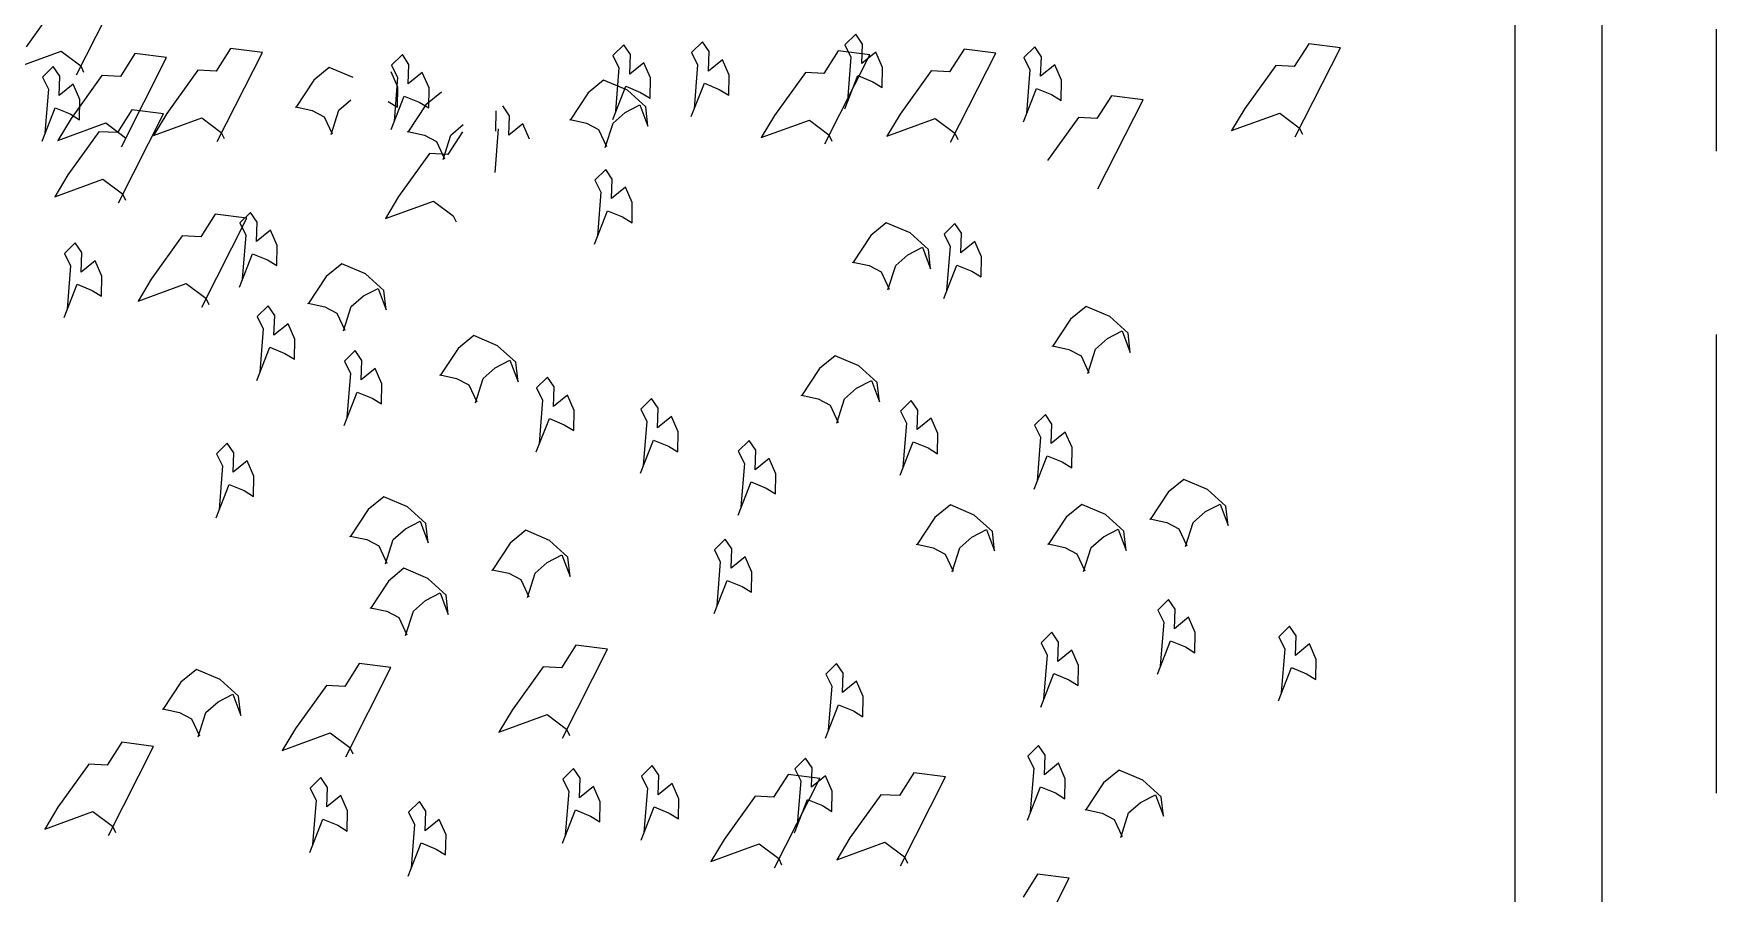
# Model space of a CAD drawing. Header units: millimetres. Extents: x 318905 to 439572, y -5133 to 105868.
# Drawn here: x 438276 to 439247, y 663 to 1159 of the extents above; entities that cross this region are included whole.
import ezdxf

# ---------------------------------------------------------------- set-up
doc = ezdxf.new("R2010")
doc.units = ezdxf.units.MM
doc.header["$MEASUREMENT"] = 0
doc.linetypes.add('Tiretet', pattern=[546.805537, 264.583325, -105.833328, 70.555556, -105.833328])
doc.layers.add('2D -  Dessin général_Stylo_No__1', color=7, linetype='Continuous', lineweight=5)
doc.layers.add('2D -  Dessin général_Stylo_No__141', color=1, linetype='Continuous', lineweight=25)
doc.layers.add('INTI_Agencement_Stylo_No__82', color=7, linetype='Continuous', lineweight=13, true_color=0xaaaaaa)

# ---------------------------------------------------------------- blocks, each defined once
blk = doc.blocks.new('haie[5]', base_point=(438117.27, -361.73))
at = {"layer": 'INTI_Agencement_Stylo_No__82', "linetype": 'Continuous'}
for p, q in [((438300.74, 1135.11), (438326.77, 1186.46)), ((438289.47, 1176.25), (438271.62, 1151.4)), ((438750.44, 1158.54), (438744.19, 1152.43)), ((438754.27, 1152.9), (438750.44, 1158.54)), ((438263.98, 1138.69), (438291.77, 1148.83)), ((438291.77, 1148.83), (438303.08, 1140.33)), ((438334.37, 1147.38), (438326, 1134.23)), ((438352.67, 1145.08), (438334.37, 1147.38)), ((438389.6, 1150.36), (438381.26, 1137.22)), ((438381.88, 1096.62), (438407.92, 1148.06)), ((438407.92, 1148.06), (438389.6, 1150.36)), ((438488.73, 1146.81), (438482.49, 1140.64)), ((438492.54, 1141.17), (438488.73, 1146.81)), ((438616.51, 1152.49), (438610.26, 1146.34)), ((438610.26, 1146.34), (438613.71, 1139.26)), ((438620.31, 1146.83), (438616.51, 1152.49)), ((438619.93, 1135.58), (438620.31, 1146.83)), ((438661.91, 1154.15), (438655.68, 1148)), ((438655.68, 1148), (438659.12, 1140.95)), ((438665.73, 1148.54), (438661.91, 1154.15)), ((438665.34, 1137.25), (438665.73, 1148.54)), ((438740.31, 1148.99), (438731.94, 1135.89)), ((438732.58, 1095.28), (438758.6, 1146.66)), ((438758.6, 1146.66), (438740.31, 1148.99)), ((438744.19, 1152.43), (438747.65, 1145.33)), ((438753.86, 1141.65), (438754.27, 1152.9)), ((438761.97, 1148.24), (438753.86, 1141.65)), ((438765.81, 1139.41), (438761.97, 1148.24)), ((438812.92, 1149.94), (438804.55, 1136.81)), ((438805.17, 1096.25), (438831.21, 1147.6)), ((438831.21, 1147.6), (438812.92, 1149.94)), ((438853.68, 1151.23), (438847.42, 1145.08)), ((438857.51, 1145.59), (438853.68, 1151.23)), ((439011.8, 1153.1), (439003.44, 1139.95)), ((439004.04, 1099.39), (439030.09, 1150.72)), ((439030.09, 1150.72), (439011.8, 1153.1)), ((438287.21, 1140.02), (438280.99, 1133.89)), ((438291.04, 1134.41), (438287.21, 1140.02)), ((438303.08, 1140.33), (438304.8, 1136.75)), ((438326.63, 1093.64), (438352.67, 1145.08)), ((438370.61, 1137.76), (438352.75, 1112.92)), ((438381.26, 1137.22), (438370.61, 1137.76)), ((438446.58, 1139.39), (438437.58, 1132.06)), ((438460.27, 1133.59), (438446.58, 1139.39)), ((438486.11, 1128.07), (438482.27, 1136.93)), ((438482.49, 1140.64), (438485.94, 1133.58)), ((438492.14, 1129.9), (438492.54, 1141.17)), ((438500.25, 1136.53), (438492.14, 1129.9)), ((438504.12, 1127.66), (438500.25, 1136.53)), ((438613.71, 1139.26), (438611.7, 1114.14)), ((438628.04, 1142.16), (438619.93, 1135.58)), ((438631.9, 1133.33), (438628.04, 1142.16)), ((438659.12, 1140.95), (438657.1, 1115.81)), ((438673.42, 1143.83), (438665.34, 1137.25)), ((438677.29, 1134.96), (438673.42, 1143.83)), ((438721.32, 1136.44), (438703.45, 1111.59)), ((438731.94, 1135.89), (438721.32, 1136.44)), ((438747.65, 1145.33), (438745.64, 1120.21)), ((438765.62, 1127.76), (438765.81, 1139.41)), ((438793.9, 1137.37), (438776.05, 1112.53)), ((438804.55, 1136.81), (438793.9, 1137.37)), ((438847.42, 1145.08), (438850.9, 1138)), ((438850.9, 1138), (438848.85, 1112.86)), ((438857.11, 1134.34), (438857.51, 1145.59)), ((438865.21, 1140.95), (438857.11, 1134.34)), ((438869.05, 1132.05), (438865.21, 1140.95)), ((438992.8, 1140.52), (438974.92, 1115.68)), ((439003.44, 1139.95), (438992.8, 1140.52)), ((438280.99, 1133.89), (438284.44, 1126.81)), ((438284.44, 1126.81), (438282.42, 1101.69)), ((438290.64, 1123.15), (438291.04, 1134.41)), ((438298.76, 1129.72), (438290.64, 1123.15)), ((438315.37, 1134.78), (438297.51, 1109.94)), ((438302.6, 1120.87), (438298.76, 1129.72)), ((438326, 1134.23), (438315.37, 1134.78)), ((438437.58, 1132.06), (438427.19, 1116.28)), ((438485.94, 1133.58), (438483.93, 1108.49)), ((438485.91, 1116.45), (438486.11, 1128.07)), ((438503.92, 1116.04), (438504.12, 1127.66)), ((438604.9, 1132.05), (438595.89, 1124.73)), ((438618.58, 1126.21), (438604.9, 1132.05)), ((438610.11, 1109.31), (438617.62, 1128.55)), ((438617.62, 1128.55), (438626.24, 1125.05)), ((438631.69, 1121.69), (438631.9, 1133.33)), ((438655.5, 1111.02), (438663.05, 1130.28)), ((438663.05, 1130.28), (438671.65, 1126.72)), ((438671.65, 1126.72), (438677.1, 1123.36)), ((438677.1, 1123.36), (438677.29, 1134.96)), ((438744.01, 1115.46), (438751.56, 1134.69)), ((438751.56, 1134.69), (438760.18, 1131.14)), ((438760.18, 1131.14), (438765.62, 1127.76)), ((438847.26, 1108.07), (438854.77, 1127.33)), ((438854.77, 1127.33), (438863.42, 1123.77)), ((438868.86, 1120.41), (438869.05, 1132.05)), ((438302.42, 1109.24), (438302.6, 1120.87)), ((438452, 1114.67), (438458.97, 1120.81)), ((438480.46, 1119.79), (438485.91, 1116.45)), ((438482.34, 1103.66), (438489.85, 1122.92)), ((438489.85, 1122.92), (438498.48, 1119.39)), ((438502.34, 1117.8), (438491.97, 1101.99)), ((438498.48, 1119.39), (438503.92, 1116.04)), ((438511.35, 1125.11), (438502.34, 1117.8)), ((438550.63, 1111.57), (438546.81, 1117.17)), ((438595.89, 1124.73), (438585.5, 1108.94)), ((438617.3, 1113.48), (438625.78, 1117.89)), ((438629.17, 1116.61), (438618.58, 1126.21)), ((438625.78, 1117.89), (438630.46, 1105.44)), ((438626.24, 1125.05), (438631.69, 1121.69)), ((438863.42, 1123.77), (438868.86, 1120.41)), ((438897.91, 1123.08), (438889.55, 1109.95)), ((438890.18, 1069.34), (438916.2, 1120.74)), ((438916.2, 1120.74), (438897.91, 1123.08)), ((438280.81, 1096.93), (438288.35, 1116.17)), ((438288.35, 1116.17), (438296.98, 1112.62)), ((438297.51, 1109.94), (438289.88, 1097.23)), ((438289.88, 1097.23), (438317.66, 1107.36)), ((438296.98, 1112.62), (438302.42, 1109.24)), ((438317.66, 1107.36), (438328.97, 1098.88)), ((438332.6, 1114.95), (438324.24, 1101.81)), ((438324.87, 1061.22), (438350.93, 1112.61)), ((438350.93, 1112.61), (438332.6, 1114.95)), ((438352.75, 1112.92), (438345.12, 1100.21)), ((438345.12, 1100.21), (438372.92, 1110.34)), ((438372.92, 1110.34), (438384.2, 1101.85)), ((438427.19, 1116.28), (438427.18, 1116.7)), ((438427.18, 1116.7), (438436.72, 1114.57)), ((438436.72, 1114.57), (438443.67, 1110.95)), ((438443.67, 1110.95), (438448.27, 1101.03)), ((438447.56, 1100.67), (438452, 1114.67)), ((438542.71, 1102.62), (438542.91, 1114.28)), ((438550.24, 1100.31), (438550.63, 1111.57)), ((438585.5, 1108.94), (438585.49, 1109.32)), ((438585.49, 1109.32), (438595.04, 1107.24)), ((438595.04, 1107.24), (438601.98, 1103.61)), ((438605.87, 1093.28), (438610.32, 1107.31)), ((438610.32, 1107.31), (438617.3, 1113.48)), ((438630.46, 1105.44), (438629.17, 1116.61)), ((438703.45, 1111.59), (438695.83, 1098.89)), ((438695.83, 1098.89), (438723.62, 1109)), ((438723.62, 1109), (438734.91, 1100.5)), ((438776.05, 1112.53), (438768.43, 1099.81)), ((438768.43, 1099.81), (438796.21, 1109.95)), ((438796.21, 1109.95), (438807.51, 1101.45)), ((438878.92, 1110.5), (438861.06, 1085.64)), ((438889.55, 1109.95), (438878.92, 1110.5)), ((438974.92, 1115.68), (438967.3, 1102.93)), ((438967.3, 1102.93), (438995.08, 1113.11)), ((438995.08, 1113.11), (439006.4, 1104.56)), ((438313.61, 1102.34), (438295.75, 1077.52)), ((438324.24, 1101.81), (438313.61, 1102.34)), ((438384.2, 1101.85), (438385.94, 1098.33)), ((438491.97, 1101.99), (438491.96, 1102.38)), ((438491.96, 1102.38), (438501.5, 1100.33)), ((438501.5, 1100.33), (438508.46, 1096.68)), ((438512.32, 1086.37), (438516.77, 1100.39)), ((438523.44, 1102.32), (438515.07, 1089.21)), ((438516.77, 1100.39), (438523.75, 1106.55)), ((438544.04, 1103.96), (438542.01, 1078.83)), ((438558.34, 1106.88), (438550.24, 1100.31)), ((438562.2, 1098), (438558.34, 1106.88)), ((438601.98, 1103.61), (438606.59, 1093.7)), ((438734.91, 1100.5), (438736.64, 1096.95)), ((438807.51, 1101.45), (438809.25, 1097.9)), ((439006.4, 1104.56), (439008.14, 1100.99)), ((438504.44, 1089.74), (438486.59, 1064.88)), ((438515.07, 1089.21), (438504.44, 1089.74)), ((438508.46, 1096.68), (438513.06, 1086.75)), ((438606.07, 1080.58), (438599.83, 1074.43)), ((438609.89, 1074.97), (438606.07, 1080.58)), ((438295.75, 1077.52), (438288.13, 1064.79)), ((438288.13, 1064.79), (438315.92, 1074.93)), ((438315.92, 1074.93), (438327.21, 1066.45)), ((438599.83, 1074.43), (438603.29, 1067.37)), ((438609.49, 1063.72), (438609.89, 1074.97)), ((438617.59, 1070.31), (438609.49, 1063.72)), ((438621.45, 1061.41), (438617.59, 1070.31)), ((438327.21, 1066.45), (438328.95, 1062.88)), ((438486.59, 1064.88), (438478.94, 1052.19)), ((438478.94, 1052.19), (438506.73, 1062.31)), ((438506.73, 1062.31), (438518.03, 1053.82)), ((438603.29, 1067.37), (438601.27, 1042.23)), ((438621.27, 1049.78), (438621.45, 1061.41)), ((438380.7, 1054.76), (438372.34, 1041.61)), ((438372.95, 1001), (438399, 1052.4)), ((438399, 1052.4), (438380.7, 1054.76)), ((438401.13, 1055.77), (438394.88, 1049.64)), ((438394.88, 1049.64), (438398.35, 1042.56)), ((438404.97, 1050.13), (438401.13, 1055.77)), ((438404.57, 1038.9), (438404.97, 1050.13)), ((438518.03, 1053.82), (438519.76, 1050.25)), ((438599.64, 1037.47), (438607.19, 1056.71)), ((438607.19, 1056.71), (438615.8, 1053.14)), ((438615.8, 1053.14), (438621.27, 1049.78)), ((438768.02, 1049.81), (438759.02, 1042.47)), ((438781.72, 1044.01), (438768.02, 1049.81)), ((438807.63, 1049.27), (438801.4, 1043.14)), ((438811.47, 1043.67), (438807.63, 1049.27)), ((438361.71, 1042.16), (438343.85, 1017.3)), ((438372.34, 1041.61), (438361.71, 1042.16)), ((438398.35, 1042.56), (438396.31, 1017.44)), ((438412.66, 1045.49), (438404.57, 1038.9)), ((438416.51, 1036.63), (438412.66, 1045.49)), ((438759.02, 1042.47), (438748.64, 1026.7)), ((438792.3, 1034.4), (438781.72, 1044.01)), ((438801.4, 1043.14), (438804.87, 1036.1)), ((438811.08, 1032.4), (438811.47, 1043.67)), ((438299.99, 1038.17), (438293.76, 1032.02)), ((438293.76, 1032.02), (438297.2, 1024.96)), ((438303.81, 1032.53), (438299.99, 1038.17)), ((438303.43, 1021.24), (438303.81, 1032.53)), ((438394.71, 1012.63), (438402.24, 1031.92)), ((438402.24, 1031.92), (438410.88, 1028.37)), ((438416.32, 1025.01), (438416.51, 1036.63)), ((438773.44, 1025.09), (438780.44, 1031.23)), ((438780.44, 1031.23), (438788.93, 1035.67)), ((438788.93, 1035.67), (438793.61, 1023.24)), ((438793.61, 1023.24), (438792.3, 1034.4)), ((438804.87, 1036.1), (438802.83, 1010.94)), ((438819.17, 1038.97), (438811.08, 1032.4)), ((438823.05, 1030.09), (438819.17, 1038.97)), ((438822.84, 1018.49), (438823.05, 1030.09)), ((438297.2, 1024.96), (438295.19, 999.82)), ((438311.52, 1027.86), (438303.43, 1021.24)), ((438315.37, 1018.99), (438311.52, 1027.86)), ((438410.88, 1028.37), (438416.32, 1025.01)), ((438453.82, 1026.1), (438444.83, 1018.76)), ((438467.52, 1020.23), (438453.82, 1026.1)), ((438478.08, 1010.66), (438467.52, 1020.23)), ((438748.64, 1026.7), (438748.64, 1027.11)), ((438748.64, 1027.11), (438758.19, 1025.01)), ((438758.19, 1025.01), (438765.13, 1021.36)), ((438765.13, 1021.36), (438769.73, 1011.48)), ((438769, 1011.06), (438773.44, 1025.09)), ((438801.24, 1006.14), (438808.76, 1025.39)), ((438808.76, 1025.39), (438817.41, 1021.84)), ((438817.41, 1021.84), (438822.84, 1018.49)), ((438293.58, 995.04), (438301.1, 1014.27)), ((438301.1, 1014.27), (438309.73, 1010.73)), ((438309.73, 1010.73), (438315.16, 1007.4)), ((438315.16, 1007.4), (438315.37, 1018.99)), ((438343.85, 1017.3), (438336.2, 1004.61)), ((438336.2, 1004.61), (438364, 1014.71)), ((438364, 1014.71), (438375.3, 1006.25)), ((438444.83, 1018.76), (438434.42, 1002.97)), ((438466.23, 1007.51), (438474.72, 1011.92)), ((438474.72, 1011.92), (438479.39, 999.48)), ((438479.39, 999.48), (438478.08, 1010.66)), ((438375.3, 1006.25), (438377.03, 1002.68)), ((438411.22, 1001.79), (438404.99, 995.64)), ((438415.05, 996.15), (438411.22, 1001.79)), ((438434.42, 1002.97), (438434.42, 1003.38)), ((438434.42, 1003.38), (438443.96, 1001.28)), ((438443.96, 1001.28), (438450.92, 997.63)), ((438454.8, 987.37), (438459.23, 1001.37)), ((438459.23, 1001.37), (438466.23, 1007.51)), ((438883.29, 1001.51), (438874.28, 994.16)), ((438897, 995.68), (438883.29, 1001.51)), ((438404.99, 995.64), (438408.45, 988.58)), ((438414.65, 984.88), (438415.05, 996.15)), ((438422.75, 991.47), (438414.65, 984.88)), ((438426.59, 982.64), (438422.75, 991.47)), ((438450.92, 997.63), (438455.53, 987.7)), ((438874.28, 994.16), (438863.89, 978.37)), ((438907.55, 986.09), (438897, 995.68)), ((438408.45, 988.58), (438406.42, 963.47)), ((438426.43, 971.02), (438426.59, 982.64)), ((438529.91, 984.62), (438520.89, 977.29)), ((438543.6, 978.77), (438529.91, 984.62)), ((438888.7, 976.79), (438895.7, 982.93)), ((438895.7, 982.93), (438904.16, 987.32)), ((438904.16, 987.32), (438908.86, 974.93)), ((438908.86, 974.93), (438907.55, 986.09)), ((438404.81, 958.66), (438412.33, 977.94)), ((438412.33, 977.94), (438420.97, 974.37)), ((438420.97, 974.37), (438426.43, 971.02)), ((438461.53, 975.95), (438455.3, 969.82)), ((438465.37, 970.31), (438461.53, 975.95)), ((438520.89, 977.29), (438510.52, 961.53)), ((438554.18, 969.22), (438543.6, 978.77)), ((438738.49, 972.9), (438729.48, 965.56)), ((438752.2, 967.12), (438738.49, 972.9)), ((438863.89, 978.37), (438863.88, 978.78)), ((438863.88, 978.78), (438873.44, 976.69)), ((438873.44, 976.69), (438880.4, 973.03)), ((438880.4, 973.03), (438885, 963.15)), ((438884.25, 962.77), (438888.7, 976.79)), ((438455.3, 969.82), (438458.77, 962.73)), ((438458.77, 962.73), (438456.74, 937.62)), ((438464.97, 959.07), (438465.37, 970.31)), ((438473.07, 965.67), (438464.97, 959.07)), ((438476.93, 956.79), (438473.07, 965.67)), ((438510.52, 961.53), (438510.51, 961.91)), ((438510.51, 961.91), (438520.06, 959.82)), ((438535.31, 959.88), (438542.31, 966.08)), ((438542.31, 966.08), (438550.79, 970.48)), ((438550.79, 970.48), (438555.49, 958.04)), ((438555.49, 958.04), (438554.18, 969.22)), ((438729.48, 965.56), (438719.1, 949.79)), ((438762.75, 957.51), (438752.2, 967.12)), ((438455.14, 932.79), (438462.65, 952.08)), ((438462.65, 952.08), (438471.3, 948.51)), ((438476.74, 945.17), (438476.93, 956.79)), ((438520.06, 959.82), (438527, 956.21)), ((438527, 956.21), (438531.62, 946.32)), ((438530.86, 945.9), (438535.31, 959.88)), ((438572.45, 960.61), (438566.21, 954.46)), ((438566.21, 954.46), (438569.69, 947.42)), ((438576.28, 955), (438572.45, 960.61)), ((438575.89, 943.77), (438576.28, 955)), ((438743.91, 948.18), (438750.9, 954.35)), ((438750.9, 954.35), (438759.4, 958.72)), ((438759.4, 958.72), (438764.07, 946.33)), ((438764.07, 946.33), (438762.75, 957.51)), ((438471.3, 948.51), (438476.74, 945.17)), ((438569.69, 947.42), (438567.66, 922.3)), ((438583.99, 950.33), (438575.89, 943.77)), ((438587.83, 941.48), (438583.99, 950.33)), ((438632.58, 948.28), (438626.33, 942.18)), ((438626.33, 942.18), (438629.81, 935.05)), ((438636.41, 942.67), (438632.58, 948.28)), ((438636.01, 931.38), (438636.41, 942.67)), ((438719.1, 949.79), (438719.09, 950.2)), ((438719.09, 950.2), (438728.62, 948.11)), ((438728.62, 948.11), (438735.6, 944.49)), ((438735.6, 944.49), (438740.2, 934.56)), ((438739.46, 934.17), (438743.91, 948.18)), ((438782.46, 947.25), (438776.23, 941.12)), ((438786.28, 941.65), (438782.46, 947.25)), ((438566.04, 917.48), (438573.59, 936.75)), ((438573.59, 936.75), (438582.21, 933.19)), ((438582.21, 933.19), (438587.65, 929.85)), ((438587.65, 929.85), (438587.83, 941.48)), ((438629.81, 935.05), (438627.77, 909.93)), ((438644.1, 937.98), (438636.01, 931.38)), ((438647.97, 929.11), (438644.1, 937.98)), ((438776.23, 941.12), (438779.67, 934.03)), ((438779.67, 934.03), (438777.66, 908.94)), ((438785.88, 930.36), (438786.28, 941.65)), ((438793.99, 936.96), (438785.88, 930.36)), ((438797.84, 928.11), (438793.99, 936.96)), ((438859.83, 939.16), (438853.59, 933.01)), ((438853.59, 933.01), (438857.05, 925.97)), ((438863.65, 933.54), (438859.83, 939.16)), ((438863.25, 922.27), (438863.65, 933.54)), ((438387.71, 922.61), (438381.47, 916.46)), ((438391.55, 916.97), (438387.71, 922.61)), ((438626.19, 905.15), (438633.69, 924.38)), ((438633.69, 924.38), (438642.31, 920.84)), ((438647.77, 917.48), (438647.97, 929.11)), ((438688.89, 924.06), (438682.63, 917.91)), ((438692.71, 918.45), (438688.89, 924.06)), ((438776.05, 904.13), (438783.58, 923.35)), ((438783.58, 923.35), (438792.2, 919.83)), ((438797.65, 916.49), (438797.84, 928.11)), ((438857.05, 925.97), (438855.02, 900.81)), ((438871.35, 928.86), (438863.25, 922.27)), ((438875.23, 919.97), (438871.35, 928.86)), ((438381.47, 916.46), (438384.93, 909.4)), ((438391.15, 905.74), (438391.55, 916.97)), ((438642.31, 920.84), (438647.77, 917.48)), ((438682.63, 917.91), (438686.11, 910.83)), ((438692.3, 907.18), (438692.71, 918.45)), ((438700.42, 913.76), (438692.3, 907.18)), ((438704.26, 904.88), (438700.42, 913.76)), ((438792.2, 919.83), (438797.65, 916.49)), ((438853.44, 896.02), (438860.94, 915.26)), ((438860.94, 915.26), (438869.57, 911.71)), ((438875.03, 908.4), (438875.23, 919.97)), ((438384.93, 909.4), (438382.91, 884.3)), ((438399.24, 912.33), (438391.15, 905.74)), ((438403.08, 903.43), (438399.24, 912.33)), ((438402.89, 891.85), (438403.08, 903.43)), ((438686.11, 910.83), (438684.08, 885.73)), ((438704.07, 893.27), (438704.26, 904.88)), ((438869.57, 911.71), (438875.03, 908.4)), ((438381.29, 879.48), (438388.82, 898.71)), ((438388.82, 898.71), (438397.46, 895.18)), ((438397.46, 895.18), (438402.89, 891.85)), ((438682.48, 880.93), (438689.99, 900.19)), ((438689.99, 900.19), (438698.61, 896.62)), ((438698.61, 896.62), (438704.07, 893.27)), ((438930.74, 894.25), (438920.36, 878.5)), ((438939.74, 901.57), (438930.74, 894.25)), ((438953.45, 895.77), (438939.74, 901.57)), ((438964.02, 886.17), (438953.45, 895.77)), ((438469.05, 884.36), (438458.66, 868.56)), ((438478.05, 891.66), (438469.05, 884.36)), ((438491.74, 885.82), (438478.05, 891.66)), ((438502.31, 876.25), (438491.74, 885.82)), ((438804.99, 886.94), (438796, 879.6)), ((438818.68, 881.08), (438804.99, 886.94)), ((438880.9, 887.12), (438871.91, 879.78)), ((438894.59, 881.3), (438880.9, 887.12)), ((438952.16, 883.02), (438960.64, 887.43)), ((438960.64, 887.43), (438965.33, 874.97)), ((438965.33, 874.97), (438964.02, 886.17)), ((438490.45, 873.11), (438498.94, 877.5)), ((438498.94, 877.5), (438503.62, 865.06)), ((438503.62, 865.06), (438502.31, 876.25)), ((438796, 879.6), (438785.6, 863.83)), ((438829.27, 871.5), (438818.68, 881.08)), ((438871.91, 879.78), (438861.53, 864.04)), ((438905.18, 871.71), (438894.59, 881.3)), ((438920.36, 878.5), (438920.35, 878.88)), ((438920.35, 878.88), (438929.9, 876.77)), ((438929.9, 876.77), (438936.83, 873.16)), ((438940.72, 862.86), (438945.16, 876.85)), ((438945.16, 876.85), (438952.16, 883.02)), ((438458.66, 868.56), (438458.65, 868.93)), ((438458.65, 868.93), (438468.2, 866.87)), ((438468.2, 866.87), (438475.12, 863.22)), ((438479.02, 852.88), (438483.44, 866.97)), ((438483.44, 866.97), (438490.45, 873.11)), ((438550.95, 864.92), (438540.57, 849.14)), ((438559.95, 872.27), (438550.95, 864.92)), ((438573.65, 866.43), (438559.95, 872.27)), ((438584.23, 856.83), (438573.65, 866.43)), ((438675.04, 867.23), (438668.8, 861.06)), ((438678.85, 861.6), (438675.04, 867.23)), ((438810.39, 862.21), (438817.39, 868.37)), ((438817.39, 868.37), (438825.88, 872.76)), ((438825.88, 872.76), (438830.55, 860.33)), ((438830.55, 860.33), (438829.27, 871.5)), ((438861.53, 864.04), (438861.52, 864.42)), ((438861.52, 864.42), (438871.07, 862.33)), ((438886.31, 862.41), (438893.31, 868.57)), ((438893.31, 868.57), (438901.81, 872.99)), ((438901.81, 872.99), (438906.48, 860.53)), ((438906.48, 860.53), (438905.18, 871.71)), ((438936.83, 873.16), (438941.45, 863.25)), ((438475.12, 863.22), (438479.74, 853.31)), ((438572.35, 853.7), (438580.85, 858.09)), ((438580.85, 858.09), (438585.53, 845.67)), ((438585.53, 845.67), (438584.23, 856.83)), ((438668.8, 861.06), (438672.23, 854.02)), ((438678.46, 850.39), (438678.85, 861.6)), ((438686.55, 856.95), (438678.46, 850.39)), ((438690.41, 848.1), (438686.55, 856.95)), ((438785.6, 863.83), (438785.6, 864.21)), ((438785.6, 864.21), (438795.15, 862.13)), ((438795.15, 862.13), (438802.08, 858.5)), ((438802.08, 858.5), (438806.69, 848.58)), ((438805.96, 848.21), (438810.39, 862.21)), ((438871.07, 862.33), (438878, 858.72)), ((438878, 858.72), (438882.61, 848.81)), ((438881.88, 848.39), (438886.31, 862.41)), ((438489.66, 850.33), (438480.65, 842.98)), ((438503.37, 844.48), (438489.66, 850.33)), ((438540.57, 849.14), (438540.57, 849.54)), ((438540.57, 849.54), (438550.11, 847.48)), ((438550.11, 847.48), (438557.05, 843.84)), ((438560.92, 833.54), (438565.36, 847.55)), ((438565.36, 847.55), (438572.35, 853.7)), ((438672.23, 854.02), (438670.23, 828.91)), ((438690.2, 836.46), (438690.41, 848.1)), ((438480.65, 842.98), (438470.26, 827.17)), ((438502.08, 831.73), (438510.57, 836.14)), ((438513.93, 834.87), (438503.37, 844.48)), ((438510.57, 836.14), (438515.24, 823.69)), ((438557.05, 843.84), (438561.66, 833.91)), ((438668.6, 824.15), (438676.13, 843.38)), ((438676.13, 843.38), (438684.77, 839.81)), ((438684.77, 839.81), (438690.2, 836.46)), ((438470.26, 827.17), (438470.25, 827.56)), ((438470.25, 827.56), (438479.81, 825.53)), ((438479.81, 825.53), (438486.77, 821.86)), ((438490.62, 811.55), (438495.08, 825.57)), ((438495.08, 825.57), (438502.08, 831.73)), ((438515.24, 823.69), (438513.93, 834.87)), ((438930.92, 832.37), (438924.68, 826.2)), ((438924.68, 826.2), (438928.12, 819.16)), ((438934.73, 826.73), (438930.92, 832.37)), ((438934.34, 815.46), (438934.73, 826.73)), ((438486.77, 821.86), (438491.38, 811.95)), ((438928.12, 819.16), (438926.11, 794.04)), ((438942.44, 822.03), (438934.34, 815.46)), ((438946.29, 813.19), (438942.44, 822.03)), ((439000.76, 816.9), (438994.52, 810.8)), ((439004.58, 811.31), (439000.76, 816.9)), ((438863.62, 813.42), (438857.37, 807.29)), ((438857.37, 807.29), (438860.82, 800.19)), ((438867.44, 807.79), (438863.62, 813.42)), ((438867.05, 796.53), (438867.44, 807.79)), ((438924.5, 789.2), (438932.02, 808.43)), ((438932.02, 808.43), (438940.65, 804.93)), ((438946.12, 801.58), (438946.29, 813.19)), ((438994.52, 810.8), (438997.98, 803.67)), ((439004.18, 800.06), (439004.58, 811.31)), ((439012.29, 806.64), (439004.18, 800.06)), ((439016.13, 797.75), (439012.29, 806.64)), ((438588.91, 805.95), (438580.56, 792.84)), ((438581.17, 752.23), (438607.21, 803.61)), ((438607.21, 803.61), (438588.91, 805.95)), ((438860.82, 800.19), (438858.8, 775.07)), ((438875.15, 803.09), (438867.05, 796.53)), ((438878.99, 794.27), (438875.15, 803.09)), ((438940.65, 804.93), (438946.12, 801.58)), ((438997.98, 803.67), (438995.94, 778.59)), ((439015.96, 786.13), (439016.13, 797.75)), ((438369.97, 791.88), (438360.96, 784.54)), ((438383.66, 786.08), (438369.97, 791.88)), ((438463.86, 795.3), (438455.5, 782.17)), ((438456.13, 741.6), (438482.15, 793.01)), ((438482.15, 793.01), (438463.86, 795.3)), ((438569.91, 793.38), (438552.05, 768.51)), ((438580.56, 792.84), (438569.91, 793.38)), ((438739.31, 795.41), (438733.06, 789.3)), ((438733.06, 789.3), (438736.55, 782.21)), ((438743.15, 789.82), (438739.31, 795.41)), ((438742.74, 778.55), (438743.15, 789.82)), ((438857.2, 770.27), (438864.73, 789.52)), ((438864.73, 789.52), (438873.36, 786)), ((438878.79, 782.62), (438878.99, 794.27)), ((438994.34, 773.79), (439001.88, 793.03)), ((439001.88, 793.03), (439010.49, 789.48)), ((439010.49, 789.48), (439015.96, 786.13)), ((438360.96, 784.54), (438350.56, 768.75)), ((438382.36, 773.29), (438390.85, 777.75)), ((438394.22, 776.5), (438383.66, 786.08)), ((438390.85, 777.75), (438395.51, 765.33)), ((438444.86, 782.72), (438427.01, 757.92)), ((438455.5, 782.17), (438444.86, 782.72)), ((438736.55, 782.21), (438734.5, 757.06)), ((438750.83, 785.12), (438742.74, 778.55)), ((438754.69, 776.25), (438750.83, 785.12)), ((438873.36, 786), (438878.79, 782.62)), ((438350.56, 768.75), (438350.55, 769.18)), ((438350.55, 769.18), (438360.09, 767.09)), ((438375.37, 767.16), (438382.36, 773.29)), ((438395.51, 765.33), (438394.22, 776.5)), ((438552.05, 768.51), (438544.44, 755.8)), ((438732.89, 752.3), (438740.41, 771.53)), ((438740.41, 771.53), (438749.05, 767.98)), ((438749.05, 767.98), (438754.49, 764.61)), ((438754.49, 764.61), (438754.69, 776.25)), ((438360.09, 767.09), (438367.06, 763.45)), ((438367.06, 763.45), (438371.68, 753.54)), ((438370.93, 753.13), (438375.37, 767.16)), ((438427.01, 757.92), (438419.38, 745.17)), ((438544.44, 755.8), (438572.22, 765.96)), ((438572.22, 765.96), (438583.53, 757.44)), ((438326.79, 749.92), (438318.43, 736.79)), ((438345.11, 747.56), (438326.79, 749.92)), ((438419.38, 745.17), (438447.15, 755.29)), ((438447.15, 755.29), (438458.46, 746.81)), ((438583.53, 757.44), (438585.25, 753.86)), ((438855.88, 748.09), (438849.64, 741.94)), ((438859.7, 742.46), (438855.88, 748.09)), ((438319.07, 696.18), (438345.11, 747.56)), ((438458.46, 746.81), (438460.2, 743.27)), ((438721.46, 740.83), (438715.21, 734.68)), ((438725.26, 735.21), (438721.46, 740.83)), ((438849.64, 741.94), (438853.11, 734.86)), ((438859.32, 731.19), (438859.7, 742.46)), ((438307.79, 737.34), (438289.94, 712.47)), ((438318.43, 736.79), (438307.79, 737.34)), ((438441.75, 729.52), (438435.5, 723.36)), ((438445.54, 723.9), (438441.75, 729.52)), ((438587.53, 734.75), (438581.28, 728.6)), ((438581.28, 728.6), (438584.74, 721.54)), ((438591.33, 729.12), (438587.53, 734.75)), ((438590.94, 717.85), (438591.33, 729.12)), ((438632.92, 736.44), (438626.69, 730.31)), ((438626.69, 730.31), (438630.12, 723.21)), ((438636.74, 730.85), (438632.92, 736.44)), ((438636.36, 719.55), (438636.74, 730.85)), ((438711.33, 731.28), (438702.97, 718.19)), ((438703.59, 677.54), (438729.61, 728.96)), ((438729.61, 728.96), (438711.33, 731.28)), ((438715.21, 734.68), (438718.66, 727.61)), ((438724.88, 723.94), (438725.26, 735.21)), ((438732.98, 730.55), (438724.88, 723.94)), ((438736.83, 721.65), (438732.98, 730.55)), ((438783.94, 732.22), (438775.57, 719.12)), ((438776.18, 678.53), (438802.22, 729.91)), ((438802.22, 729.91), (438783.94, 732.22)), ((438853.11, 734.86), (438851.07, 709.75)), ((438867.4, 737.8), (438859.32, 731.19)), ((438871.25, 728.9), (438867.4, 737.8)), ((438871.08, 717.3), (438871.25, 728.9)), ((438902.41, 733.79), (438893.4, 726.44)), ((438916.12, 727.98), (438902.41, 733.79)), ((438435.5, 723.36), (438438.94, 716.3)), ((438445.14, 712.63), (438445.54, 723.9)), ((438453.27, 719.23), (438445.14, 712.63)), ((438457.13, 710.34), (438453.27, 719.23)), ((438584.74, 721.54), (438582.7, 696.43)), ((438599.04, 724.45), (438590.94, 717.85)), ((438602.9, 715.62), (438599.04, 724.45)), ((438630.12, 723.21), (438628.12, 698.09)), ((438644.45, 726.11), (438636.36, 719.55)), ((438648.3, 717.29), (438644.45, 726.11)), ((438692.34, 718.72), (438674.48, 693.88)), ((438702.97, 718.19), (438692.34, 718.72)), ((438718.66, 727.61), (438716.65, 702.5)), ((438736.65, 710.05), (438736.83, 721.65)), ((438764.92, 719.65), (438747.06, 694.83)), ((438775.57, 719.12), (438764.92, 719.65)), ((438849.46, 704.96), (438856.99, 724.2)), ((438856.99, 724.2), (438865.62, 720.66)), ((438865.62, 720.66), (438871.08, 717.3)), ((438893.4, 726.44), (438883, 710.7)), ((438914.79, 715.23), (438923.3, 719.65)), ((438926.67, 718.35), (438916.12, 727.98)), ((438923.3, 719.65), (438927.98, 707.19)), ((438289.94, 712.47), (438282.31, 699.79)), ((438282.31, 699.79), (438310.11, 709.92)), ((438310.11, 709.92), (438321.39, 701.42)), ((438438.94, 716.3), (438436.93, 691.16)), ((438456.94, 698.7), (438457.13, 710.34)), ((438498.53, 715.7), (438492.28, 709.55)), ((438492.28, 709.55), (438495.76, 702.47)), ((438502.36, 710.07), (438498.53, 715.7)), ((438501.96, 698.8), (438502.36, 710.07)), ((438581.1, 691.6), (438588.63, 710.85)), ((438588.63, 710.85), (438597.25, 707.34)), ((438602.71, 703.98), (438602.9, 715.62)), ((438626.51, 693.34), (438634.04, 712.57)), ((438634.04, 712.57), (438642.67, 709.02)), ((438642.67, 709.02), (438648.13, 705.64)), ((438648.13, 705.64), (438648.3, 717.29)), ((438715.04, 697.71), (438722.57, 716.95)), ((438722.57, 716.95), (438731.2, 713.41)), ((438731.2, 713.41), (438736.65, 710.05)), ((438883, 710.7), (438882.99, 711.1)), ((438882.99, 711.1), (438892.54, 709.02)), ((438892.54, 709.02), (438899.49, 705.36)), ((438903.38, 695.03), (438907.83, 709.11)), ((438907.83, 709.11), (438914.79, 715.23)), ((438927.98, 707.19), (438926.67, 718.35)), ((438321.39, 701.42), (438323.14, 697.87)), ((438435.33, 686.38), (438442.85, 705.6)), ((438442.85, 705.6), (438451.47, 702.07)), ((438451.47, 702.07), (438456.94, 698.7)), ((438495.76, 702.47), (438493.72, 677.37)), ((438510.07, 705.4), (438501.96, 698.8)), ((438513.93, 696.53), (438510.07, 705.4)), ((438597.25, 707.34), (438602.71, 703.98)), ((438899.49, 705.36), (438904.12, 695.45)), ((438492.12, 672.55), (438499.65, 691.78)), ((438499.65, 691.78), (438508.3, 688.3)), ((438513.72, 684.93), (438513.93, 696.53)), ((438674.48, 693.88), (438666.85, 681.17)), ((438666.85, 681.17), (438694.62, 691.29)), ((438694.62, 691.29), (438705.93, 682.78)), ((438747.06, 694.83), (438739.44, 682.1)), ((438739.44, 682.1), (438767.21, 692.24)), ((438767.21, 692.24), (438778.52, 683.72)), ((438508.3, 688.3), (438513.72, 684.93)), ((438705.93, 682.78), (438707.64, 679.23)), ((438778.52, 683.72), (438780.27, 680.16)), ((438855.34, 673.76), (438847, 660.59)), ((438847.61, 620.07), (438873.65, 671.4)), ((438873.65, 671.4), (438855.34, 673.76))]:
    blk.add_line(p, q, dxfattribs=at)

msp = doc.modelspace()

# ---------------------------------------------------------------- linework, layer by layer
at = {"layer": '2D -  Dessin général_Stylo_No__1', "linetype": 'Continuous', "flags": 128}
msp.add_lwpolyline([(439131.022, 126.994), (439131.022, 1426.994), (439181.022, 1426.994), (439181.022, 126.994)], close=True, dxfattribs=at)
at = {"layer": '2D -  Dessin général_Stylo_No__141', "linetype": 'Tiretet', "flags": 128}
msp.add_lwpolyline([(439247.077, -373.006), (439247.077, 7731.291)], dxfattribs=at)

# ---------------------------------------------------------------- block references
at = {"layer": 'INTI_Agencement_Stylo_No__82', "linetype": 'Continuous'}
msp.add_blockref('haie[5]', (438117.268, -361.728), dxfattribs=at)

doc.saveas('drawing.dxf')
